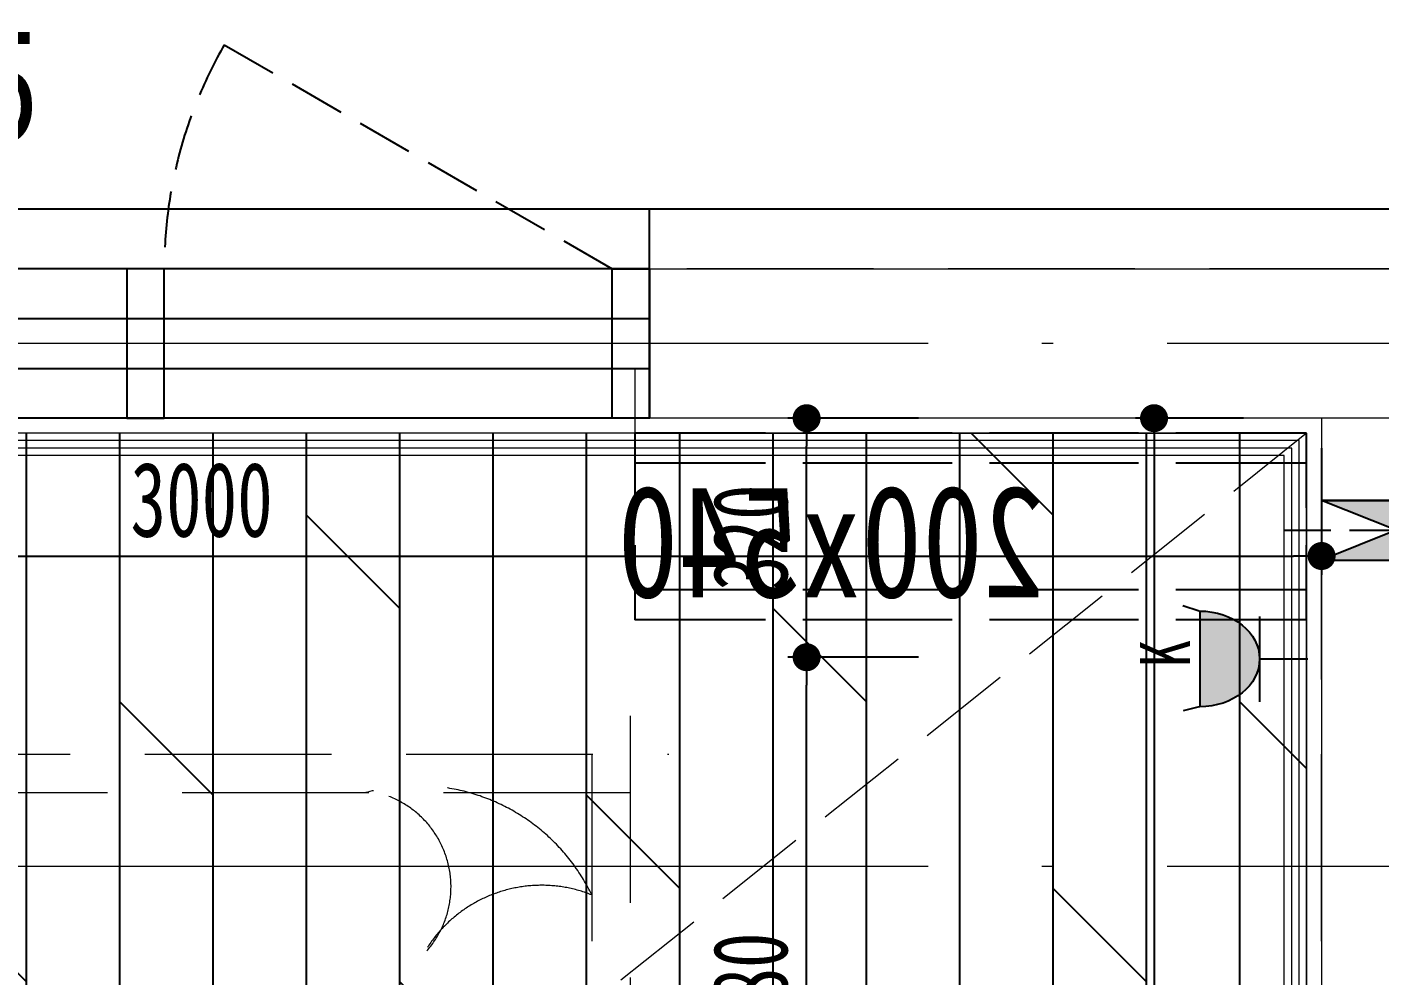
# Model space of a CAD drawing. Header units: millimetres. Extents: x 815519 to 890079, y 147095 to 251022.
# Drawn here: x 871708 to 873520, y 216271 to 217541 of the extents above; entities that cross this region are included whole.
import ezdxf
from ezdxf.enums import TextEntityAlignment as Align

# ---------------------------------------------------------------- set-up
doc = ezdxf.new("R2010")
doc.units = ezdxf.units.MM
doc.header["$LTSCALE"] = 1000
for name, pattern in [('__DASH', [0.35, 0.25, -0.1]), ('DASH', [0.35, 0.25, -0.1]), ('DOTE', [61.468, 50.8, -5.08, 0.508, -5.08])]:
    doc.linetypes.add(name, pattern=pattern)
doc.layers.get('Defpoints').update_dxf_attribs({"color": 1})
for name, color, linetype in [('-02插座图层', 30, 'Continuous'), ('A-WIND（门窗）', 155, 'Continuous'), ('A-完成面尺寸标注', 53, 'Continuous'), ('DOOR_FIRE', 4, 'Continuous'), ('EL-插座设备', 11, 'Continuous'), ('FC-材料分缝', 8, 'Continuous'), ('SURFACE', 6, 'Continuous'), ('WINDOW_TEXT', 7, 'Continuous'), ('空调', 9, 'Continuous')]:
    doc.layers.add(name, color=color, linetype=linetype)
for name, color, linetype, lineweight in [('EL-插座尺寸', 53, 'Continuous', 0), ('FF-活动家具', 33, 'Continuous', 0), ('L-梁', 91, 'DASH', 0), ('RC-天花灯具尺寸', 53, 'Continuous', 0), ('RC-天花造型', 40, 'Continuous', 0), ('S-WALL', 255, 'Continuous', 0), ('S-装饰完成线', 30, 'Continuous', 0), ('S-轴线', 149, 'DOTE', 0), ('梁标注', 134, 'Continuous', 18), ('预留洞-空调', 6, 'Continuous', 25)]:
    doc.layers.add(name, color=color, linetype=linetype, lineweight=lineweight)
doc.styles.add('TH-STYLE1', font='', dxfattribs={"width": 0.7})
doc.styles.add('宋体', font='', dxfattribs={"width": 0.8})
doc.styles.add('文字标注', font='')
doc.styles.get('TH-STYLE1').set_extended_font_data('STFangsong')
doc.styles.get('宋体').set_extended_font_data('NSimSun')
doc.styles.get('文字标注').set_extended_font_data('SimSun')
doc.dimstyles.new('[布局]1：50', dxfattribs={"dimtxt": 2, "dimasz": 0.75, "dimexe": 0.5, "dimexo": 0.8, "dimgap": 0.5, "dimtad": 1, "dimdec": 0, "dimlfac": 50, "dimrnd": 5, "dimdsep": 46, "dimtxsty": 'TH-STYLE1', "dimblk": 'DOT', "dimcen": 1, "dimdle": 0.5, "dimclrd": 53, "dimclre": 53, "dimclrt": 53, "dimadec": 0, "dimazin": 0, "dimtfac": 1, "dimtdec": 0, "dimtix": 1, "dimtmove": 2, "dimatfit": 3, "dimldrblk": 'HBA_DIMENSION_TICK-天华', "dimfxl": 3, "dimfxlon": 1, "dimarcsym": 0})
doc.dimstyles.new('TH-1：50', dxfattribs={"dimscale": 50, "dimtxt": 2, "dimasz": 0.75, "dimexe": 0.5, "dimexo": 0.8, "dimgap": 0.5, "dimtad": 1, "dimdec": 0, "dimrnd": 5, "dimdsep": 46, "dimtxsty": 'TH-STYLE1', "dimblk": 'DOT', "dimcen": 1, "dimdle": 0.5, "dimclrd": 53, "dimclre": 53, "dimclrt": 2, "dimadec": 0, "dimazin": 2, "dimtfac": 1, "dimtdec": 0, "dimtix": 1, "dimtmove": 2, "dimatfit": 3, "dimldrblk": 'HBA_DIMENSION_TICK-天华', "dimfxl": 3, "dimfxlon": 1, "dimarcsym": 0})

# ---------------------------------------------------------------- blocks, each defined once
blk = doc.blocks.new('A$C0F4F02FF')
at = {"layer": 'FF-活动家具', "linetype": 'DASH'}
for p, q in [((1551.3, 2102.1, 0), (1551.3, 0, 0)), ((1500, 2052.1, 0), (1500, 52.1, 0)), ((1551.3, 103.4, 0), (0, 103.4, 0)), ((1602.6, 52.1, 0), (0, 52.1, 0))]:
    blk.add_line(p, q, dxfattribs=at)
for centre, radius, start, end in [((1249.9, 336.9, 0), 259.5, 295.8528, 15.458), ((1373.9, 421.6, 0), 129.7, 228.545, 346.4387), ((1193.7, 170.6, 0), 182.2, 338.3561, 59.178)]:
    blk.add_arc(centre, radius, start, end, dxfattribs=at)
blk = doc.blocks.new('wgwegwevberr')
at = {"layer": 'L-梁', "linetype": 'DASH'}
for p, q in [((846812.3, 145943.9), (850612.3, 145943.9)), ((846812.3, 145743.9), (850612.3, 145743.9)), ((848312.3, 139443.9), (848312.3, 145743.9))]:
    blk.add_line(p, q, dxfattribs=at)
blk = doc.blocks.new('_Dot')
at = {"color": 33, "linetype": 'ByBlock', "lineweight": -2}
blk.add_line((-0.5, 0), (-1, 0), dxfattribs=at)
at = {"color": 33, "linetype": 'ByBlock', "const_width": 0.5}
blk.add_lwpolyline([(-0.25, 0, 1), (0.25, 0, 1)], format="xyb", close=True, dxfattribs=at)
blk = doc.blocks.new('*D1072')
at = {"layer": 'Defpoints', "color": 0, "transparency": 16777216}
for p in [(872752.1, 216697.5), (873421.8, 216697.5), (873441.8, 215817.5, -6.9)]:
    blk.add_point(p, dxfattribs=at)
at = {"layer": 'EL-插座尺寸', "color": 53, "lineweight": -2, "transparency": 16777216}
for p, q in [((872902.1, 216697.5), (872727.1, 216697.5)), ((872752.1, 215855), (872752.1, 216660)), ((872902.1, 215817.5), (872727.1, 215817.5))]:
    blk.add_line(p, q, dxfattribs=at)
at = {"layer": 'EL-插座尺寸', "color": 53, "lineweight": -2, "transparency": 16777216, "xscale": 37.5, "yscale": 37.5, "zscale": 37.5}
for p, rotation in [((872752.1, 216697.5), 90), ((872752.1, 215817.5), 270)]:
    blk.add_blockref('_Dot', p, dxfattribs=dict(at, rotation=rotation))
at = {"layer": 'EL-插座尺寸', "color": 2, "transparency": 16777216, "insert": (872677.1, 216257.5), "char_height": 100, "attachment_point": 5, "rotation": 90, "style": 'TH-STYLE1'}
blk.add_mtext('880', dxfattribs=at)
blk = doc.blocks.new('HBA_DIMENSION_TICK-天华')
at = {"color": 50, "linetype": 'ByBlock'}
for points in [[(-72.714, 62.307), (-54.906, 79.963), (-12, -0.037), (0, 0)], [(-72.714, -62.307), (-54.906, -79.963), (-12, 0.037), (0, 0)]]:
    blk.add_solid(points, dxfattribs=at)
blk = doc.blocks.new('*D1073')
at = {"layer": 'Defpoints', "color": 0, "transparency": 16777216}
for p in [(872752.1, 217017.5), (873441.8, 217017.5), (873421.8, 216697.5)]:
    blk.add_point(p, dxfattribs=at)
at = {"layer": 'EL-插座尺寸', "color": 53, "lineweight": -2, "transparency": 16777216}
for p, q in [((872902.1, 217017.5), (872727.1, 217017.5)), ((872752.1, 216735), (872752.1, 216980)), ((872902.1, 216697.5), (872727.1, 216697.5))]:
    blk.add_line(p, q, dxfattribs=at)
at = {"layer": 'EL-插座尺寸', "color": 53, "lineweight": -2, "transparency": 16777216, "xscale": 37.5, "yscale": 37.5, "zscale": 37.5}
for p, rotation in [((872752.1, 217017.5), 90), ((872752.1, 216697.5), 270)]:
    blk.add_blockref('_Dot', p, dxfattribs=dict(at, rotation=rotation))
at = {"layer": 'EL-插座尺寸', "color": 2, "transparency": 16777216, "insert": (872677.1, 216857.5), "char_height": 100, "attachment_point": 5, "rotation": 90, "style": 'TH-STYLE1'}
blk.add_mtext('320', dxfattribs=at)
blk = doc.blocks.new('A$C1AEB30FF')
h = blk.add_hatch(color=8)
h.dxf.hatch_style = 1
h.paths.add_polyline_path([(40, -200), (0, -100), (40, 0)])
h.paths.add_polyline_path([(-40, -200), (0, -100), (-40, 0)])
at = {"color": 2, "linetype": 'DASH', "ltscale": 0.25}
blk.add_lwpolyline([(0, 50), (0, -250)], dxfattribs=at)
for points in [[(40, -200), (40, 0), (-40, 0), (-40, -200), (40, -200)], [(-40, -200), (0, -100), (-40, 0), (-40, -200)], [(40, -200), (0, -100), (40, 0), (40, -200)]]:
    blk.add_lwpolyline(points)
blk = doc.blocks.new('dddfg')
at = {"layer": '空调'}
for p, q in [((-230086.3, 24543.2), (-230086.3, 24368.2)), ((-229986.3, 24543.2), (-230086.3, 24543.2)), ((-230046.3, 24543.2), (-230046.3, 24368.2)), ((-229836.3, 24543.2), (-229936.3, 24543.2)), ((-229876.3, 24543.2), (-229876.3, 24368.2)), ((-229836.3, 24543.2), (-229836.3, 24368.2)), ((-230086.3, 24318.2), (-230086.3, 24118.2)), ((-230046.3, 24318.2), (-230046.3, 24118.2)), ((-229876.3, 24318.2), (-229876.3, 24118.2)), ((-229836.3, 24318.2), (-229836.3, 24118.2)), ((-230086.3, 24068.2), (-230086.3, 23868.2)), ((-230046.3, 24068.2), (-230046.3, 23868.2)), ((-229876.3, 24068.2), (-229876.3, 23868.2)), ((-229836.3, 24068.2), (-229836.3, 23868.2)), ((-230086.3, 23818.2), (-230086.3, 23643.2)), ((-230046.3, 23818.2), (-230046.3, 23643.2)), ((-229876.3, 23818.2), (-229876.3, 23643.2)), ((-229836.3, 23818.2), (-229836.3, 23643.2)), ((-230086.3, 23643.2), (-229986.3, 23643.2)), ((-229936.3, 23643.2), (-229836.3, 23643.2))]:
    blk.add_line(p, q, dxfattribs=at)
blk = doc.blocks.new('$WINLIB2D$00000001')
for p, q in [((-0.5, 0.5), (0.5, 0.5)), ((-0.5, 0.5), (-0.5, -0.5)), ((0.5, -0.5), (0.5, 0.5)), ((0.5, 0.1667), (-0.5, 0.1667)), ((0.5, -0.1667), (-0.5, -0.1667)), ((-0.5, -0.5), (0.5, -0.5))]:
    blk.add_line(p, q)
blk = doc.blocks.new('*D1157')
at = {"layer": 'A-完成面尺寸标注', "color": 53, "lineweight": -2, "ltscale": 0.5, "transparency": 16777216}
for p, q in [((870441.8, 216977.5), (870441.8, 216808)), ((873441.8, 216977.5), (873441.8, 216808)), ((870479.3, 216833), (873404.3, 216833))]:
    blk.add_line(p, q, dxfattribs=at)
at = {"layer": 'Defpoints', "color": 0, "ltscale": 0.5, "transparency": 16777216}
for p in [(870441.8, 217017.5, 6.9), (873441.8, 217017.5, 6.9), (873441.8, 216833)]:
    blk.add_point(p, dxfattribs=at)
at = {"layer": 'A-完成面尺寸标注', "color": 53, "lineweight": -2, "ltscale": 0.5, "transparency": 16777216, "xscale": 37.49999999999999, "yscale": 37.49999999999999, "zscale": 37.49999999999999, "rotation": 180}
blk.add_blockref('_Dot', (870441.8, 216833), dxfattribs=at)
at = {"layer": 'A-完成面尺寸标注', "color": 53, "lineweight": -2, "ltscale": 0.5, "transparency": 16777216, "xscale": 37.49999999999999, "yscale": 37.49999999999999, "zscale": 37.49999999999999}
blk.add_blockref('_Dot', (873441.8, 216833), dxfattribs=at)
at = {"layer": 'A-完成面尺寸标注', "color": 53, "ltscale": 0.5, "transparency": 16777216, "insert": (871941.8, 216908), "char_height": 100, "attachment_point": 5, "style": 'TH-STYLE1'}
blk.add_mtext('3000', dxfattribs=at)
blk = doc.blocks.new('*D1158')
at = {"layer": 'A-完成面尺寸标注', "color": 53, "lineweight": -2, "ltscale": 0.5, "transparency": 16777216}
for p, q in [((873337, 217017.5), (873192.4, 217017.5)), ((873217.4, 216980), (873217.4, 214655)), ((873301.8, 214617.5), (873192.4, 214617.5))]:
    blk.add_line(p, q, dxfattribs=at)
at = {"layer": 'Defpoints', "color": 0, "ltscale": 0.5, "transparency": 16777216}
for p in [(873377, 217017.5, 6.9), (873217.4, 214617.5), (873341.8, 214617.5)]:
    blk.add_point(p, dxfattribs=at)
at = {"layer": 'A-完成面尺寸标注', "color": 53, "lineweight": -2, "ltscale": 0.5, "transparency": 16777216, "xscale": 37.49999999999999, "yscale": 37.49999999999999, "zscale": 37.49999999999999}
for p, rotation in [((873217.4, 217017.5), 90), ((873217.4, 214617.5), 270)]:
    blk.add_blockref('_Dot', p, dxfattribs=dict(at, rotation=rotation))
at = {"layer": 'A-完成面尺寸标注', "color": 53, "ltscale": 0.5, "transparency": 16777216, "insert": (873142.4, 215817.5), "char_height": 100, "attachment_point": 5, "rotation": 90, "style": 'TH-STYLE1'}
blk.add_mtext('2400', dxfattribs=at)
blk = doc.blocks.new('A户型左模型')
at = {"layer": '梁标注', "color": 3, "style": '宋体', "width": 0.8}
blk.add_text('200x540', height=150, dxfattribs=at).set_placement((671775.6, -220192.8), align=Align.MIDDLE_CENTER)
blk = doc.blocks.new('A$C0F24531A')
at = {"layer": 'EL-插座设备'}
blk.add_hatch(color=11, dxfattribs=at).paths.add_polyline_path([(-2.977, 5.372, 0.998307), (2.976, 5.372)])
at = {"layer": 'EL-插座设备', "color": 11}
for p, q in [((-2.977, 5.397), (-3.309, 6.215)), ((2.976, 5.406), (3.223, 6.198)), ((2.976, 5.372), (2.976, 5.406)), ((-2.977, 5.372), (2.976, 5.372)), ((2.672, 2.391), (-2.628, 2.391)), ((0, 2.401), (0, 0))]:
    blk.add_line(p, q, dxfattribs=at)
blk.add_arc((-0.001, 5.377), 2.976, 180.09681, 359.90268, dxfattribs=at)
blk = doc.blocks.new('A$C43BA3555')
at = {"layer": 'EL-插座设备', "color": 11, "xscale": 42.42424242361449, "yscale": 42.42424242361449, "zscale": 42.42424242361449, "rotation": 180}
blk.add_blockref('A$C0F24531A', (0, 0), dxfattribs=at)
at = {"layer": 'EL-插座设备', "color": 11, "style": '文字标注'}
blk.add_attdef('F', (-32.4, -348.7), '', height=106.1, dxfattribs=at)

msp = doc.modelspace()

# ---------------------------------------------------------------- hatches: boundary and pattern name
at = {"layer": 'FC-材料分缝', "ltscale": 0.5}
h = msp.add_hatch(dxfattribs=at)
h.set_pattern_fill('DOLMIT', color=250, scale=500, angle=90, style=0, double=1)
h.set_pattern_definition([(90, (848332.29, 214637.52), (-125, 8e-15), []), (135, (848332.3, 214637.52), (-250, -250), [176.777, -353.5534])])
h.paths.add_polyline_path([(873421.8, 214637.5), (873421.8, 216997.5), (870461.8, 216997.5), (870461.8, 214037.5), (872171.6, 214037.5), (872171.6, 214637.5)])

# ---------------------------------------------------------------- linework, layer by layer
at = {"layer": 'A-WIND（门窗）', "linetype": 'DASH', "ltscale": 0.3}
msp.add_line((871972.2, 217517.5), (872491.8, 217217.5), dxfattribs=at)
at = {"layer": 'A-WIND（门窗）'}
for points in [[(871841.8, 217217.5), (871841.8, 217017.5), (871891.8, 217017.5), (871891.8, 217217.5)], [(872541.8, 217217.5), (872541.8, 217017.5), (872491.8, 217017.5), (872491.8, 217217.5)]]:
    msp.add_lwpolyline(points, close=True, dxfattribs=at)
at = {"layer": 'A-WIND（门窗）', "linetype": 'DASH', "ltscale": 0.3}
msp.add_arc((872491.8, 217217.5), 600, 150, 180, dxfattribs=at)
at = {"layer": 'RC-天花灯具尺寸', "color": 250, "linetype": '__DASH', "ltscale": 0.5}
msp.add_line((873421.8, 216997.5), (870461.8, 214637.5), dxfattribs=at)
at = {"layer": 'RC-天花造型', "ltscale": 0.5}
msp.add_lwpolyline([(873421.8, 216997.5), (870461.8, 216997.5), (870461.8, 214637.5), (873421.8, 214637.5)], close=True, dxfattribs=at)
at = {"layer": 'RC-天花造型', "color": 250, "ltscale": 0.5}
for points in [[(873411.8, 216987.5), (870471.8, 216987.5), (870471.8, 214647.5), (873411.8, 214647.5)], [(873401.8, 216977.5), (870481.8, 216977.5), (870481.8, 214657.5), (873401.8, 214657.5)]]:
    msp.add_lwpolyline(points, close=True, dxfattribs=at)
at = {"layer": 'RC-天花造型', "color": 8, "ltscale": 0.5}
msp.add_lwpolyline([(873391.8, 216967.5), (870491.8, 216967.5), (870491.8, 214667.5), (873391.8, 214667.5)], close=True, dxfattribs=at)
at = {"layer": 'S-WALL'}
for p, q in [((872541.8, 217017.5), (872541.8, 217217.5)), ((872541.8, 217217.5), (873641.8, 217217.5)), ((873441.8, 217017.5), (872541.8, 217017.5)), ((873441.8, 217017.5), (873441.8, 216417.5)), ((873441.8, 216417.5), (873441.8, 214617.5))]:
    msp.add_line(p, q, dxfattribs=at)
at = {"layer": 'S-装饰完成线'}
msp.add_lwpolyline([(872521.8, 217084.2), (872521.8, 216997.5), (873421.8, 216997.5), (873421.8, 214637.5), (873341.8, 214637.5), (873341.8, 214497.5), (874291.8, 214497.5), (874291.8, 214517.5)], dxfattribs=at)
at = {"layer": 'S-轴线', "linetype": 'DOTE', "ltscale": 0.03}
for p, q in [((880290.9, 217117.5), (869095, 217117.5)), ((880290.9, 216417.5), (868469.7, 216417.5))]:
    msp.add_line(p, q, dxfattribs=at)
at = {"layer": 'SURFACE'}
for p, q in [((873721.8, 217297.5), (869541.8, 217297.5)), ((872541.8, 217217.5), (872541.8, 217297.5))]:
    msp.add_line(p, q, dxfattribs=at)

# ---------------------------------------------------------------- block references
at = {"layer": 'DOOR_FIRE'}
ref = msp.add_blockref('$WINLIB2D$00000001', (871941.8, 217117.5), dxfattribs=dict(at, xscale=-1200, yscale=-200, zscale=1200))
ref.add_attrib('A', 'LC12135', dxfattribs={"layer": 'WINDOW_TEXT', "height": 150, "rotation": 360, "style": '宋体', "width": 0.8}).set_placement((871153.1, 217343.8), align=Align.BOTTOM_LEFT)
at = {"layer": 'EL-插座设备'}
ref = msp.add_blockref('A$C43BA3555', (873423.4, 216695.2), dxfattribs=dict(at, xscale=-0.508, yscale=0.635, zscale=0.508, rotation=270))
ref.add_attrib('F', 'K', (873265.7, 216684), dxfattribs={"layer": '-02插座图层', "color": 11, "height": 67.3, "rotation": 90, "style": '文字标注', "width": 0.8})
at = {"layer": 'FF-活动家具', "linetype": 'DASH', "extrusion": (0, 0, -1), "xscale": -1, "zscale": -1, "rotation": 90}
msp.add_blockref('dddfg', (-848878.6, -13088.8), dxfattribs=at)
at = {"layer": 'FF-活动家具', "ltscale": 0.3, "rotation": 90.00000000000001}
msp.add_blockref('A$C0F4F02FF', (872567.7, 215016.2, 0), dxfattribs=at)
at = {"layer": 'L-梁', "color": 7, "xscale": -1}
for name, p in [('wgwegwevberr', (1721754.1, 71273.6)), ('A户型左模型', (1544560.1, 437045.5))]:
    msp.add_blockref(name, p, dxfattribs=at)
at = {"layer": '预留洞-空调', "rotation": 90.00000000000001}
msp.add_blockref('A$C1AEB30FF', (873441.8, 216867.5), dxfattribs=at)
msp.add_blockref('A$C1AEB30FF', (873441.8, 216867.5), dxfattribs=at)

# ---------------------------------------------------------------- dimensions: what is measured, and where the dimension line sits
at = {"layer": 'A-完成面尺寸标注', "ltscale": 0.5}
for base, p1, p2, angle, picture, middle in [((873217.4, 214617.5, -6.9), (873377, 217017.5), (873341.8, 214617.5, -6.9), 90, '*D1158', (873142.4, 215817.5, -6.9)), ((873441.8, 216833, -6.9), (870441.8, 217017.5), (873441.8, 217017.5), 180, '*D1157', (871941.8, 216908, -6.9))]:
    dim = msp.add_linear_dim(base=base, p1=p1, p2=p2, angle=angle, dimstyle='[布局]1：50', override={"dimscale": 50, "dimlfac": 1}, dxfattribs=at)
    dim.commit()
    dim.dimension.update_dxf_attribs({"geometry": picture, "text_midpoint": middle})
at = {"layer": 'EL-插座尺寸'}
for base, p1, p2, picture, middle in [((872752.1, 217017.5), (873421.8, 216697.5), (873441.8, 217017.5), '*D1073', (872677.1, 216857.5)), ((872752.1, 216697.5), (873441.8, 215817.5, -6.9), (873421.8, 216697.5), '*D1072', (872677.1, 216257.5))]:
    dim = msp.add_linear_dim(base=base, p1=p1, p2=p2, angle=90, dimstyle='TH-1：50', dxfattribs=at)
    dim.commit()
    dim.dimension.update_dxf_attribs({"geometry": picture, "text_midpoint": middle})

doc.saveas('drawing.dxf')
